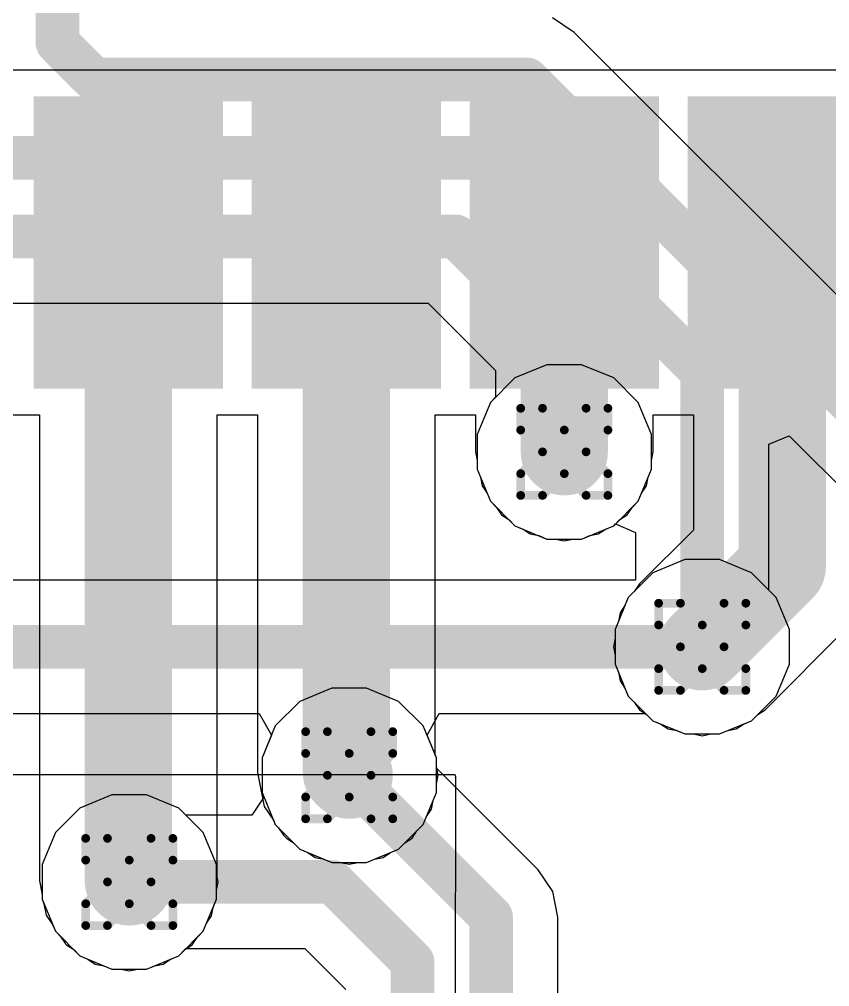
# Model space of a CAD drawing. Header units: inches. Extents: x -13 to 356, y -4 to 120.
# Drawn here: x 24 to 28.72, y 32.5 to 38.14 of the extents above; entities that cross this region are included whole.
import ezdxf

# ---------------------------------------------------------------- set-up
doc = ezdxf.new("R2010")
doc.units = ezdxf.units.IN
for name, color, linetype in [('Bottom Layer', 5, 'Continuous'), ('Bottom Overlay', 54, 'Continuous'), ('Drill Drawing', 1, 'Continuous'), ('GND', 16, 'Continuous'), ('POWER', 76, 'Continuous'), ('Top Layer', 1, 'Continuous'), ('Top Paste', 8, 'Continuous'), ('Top Solder', 216, 'Continuous'), ('Via Holes', 16, 'Continuous')]:
    doc.layers.add(name, color=color, linetype=linetype)

# ---------------------------------------------------------------- blocks, each defined once
blk = doc.blocks.new('41_SMD_M______19')
at = {"layer": 'Top Layer'}
for points in [[(-9.5, 6.79), (-8, 6.79), (-8, 5.89), (-9.5, 5.89)], [(-9.5, 5.52), (-8, 5.52), (-8, 4.62), (-9.5, 4.62)], [(-9.5, 4.25), (-8, 4.25), (-8, 3.35), (-9.5, 3.35)], [(-9.5, 2.98), (-8, 2.98), (-8, 2.08), (-9.5, 2.08)]]:
    blk.add_hatch(color=1, dxfattribs=at).paths.add_polyline_path(points)
at = {"layer": 'Top Paste'}
for points in [[(-9.5, 6.79), (-8, 6.79), (-8, 5.89), (-9.5, 5.89)], [(-9.5, 5.52), (-8, 5.52), (-8, 4.62), (-9.5, 4.62)], [(-9.5, 4.25), (-8, 4.25), (-8, 3.35), (-9.5, 3.35)], [(-9.5, 2.98), (-8, 2.98), (-8, 2.08), (-9.5, 2.08)]]:
    blk.add_hatch(color=8, dxfattribs=at).paths.add_polyline_path(points)
at = {"layer": 'Top Solder'}
for points in [[(-9.6016, 6.8916), (-7.8984, 6.8916), (-7.8984, 5.7884), (-9.6016, 5.7884)], [(-9.6016, 5.6216), (-7.8984, 5.6216), (-7.8984, 4.5184), (-9.6016, 4.5184)], [(-9.6016, 4.3516), (-7.8984, 4.3516), (-7.8984, 3.2484), (-9.6016, 3.2484)], [(-9.6016, 3.0816), (-7.8984, 3.0816), (-7.8984, 1.9784), (-9.6016, 1.9784)]]:
    blk.add_hatch(color=216, dxfattribs=at).paths.add_polyline_path(points)

msp = doc.modelspace()

# ---------------------------------------------------------------- hatches: boundary and pattern name
at = {"layer": 'Bottom Layer'}
h = msp.add_hatch(color=5, dxfattribs=at)
edge = h.paths.add_edge_path()
edge.add_arc((27.178, 35.6171), 0.254, 0, 360)
h = msp.add_hatch(color=5, dxfattribs=at)
edge = h.paths.add_edge_path()
edge.add_arc((27.9817, 34.4808), 0.254, 0, 360)
h = msp.add_hatch(color=5, dxfattribs=at)
edge = h.paths.add_edge_path()
edge.add_arc((25.9248, 33.7324), 0.254, 0, 360)
h = msp.add_hatch(color=5, dxfattribs=at)
edge = h.paths.add_edge_path()
edge.add_arc((24.6435, 33.1105), 0.254, 0, 360)
at = {"layer": 'GND'}
h = msp.add_hatch(color=16, dxfattribs=at)
edge = h.paths.add_edge_path()
edge.add_arc((27.178, 35.6171), 0.254, 0, 360)
h = msp.add_hatch(color=16, dxfattribs=at)
edge = h.paths.add_edge_path()
edge.add_arc((27.9817, 34.4808), 0.254, 0, 360)
h = msp.add_hatch(color=16, dxfattribs=at)
edge = h.paths.add_edge_path()
edge.add_arc((25.9248, 33.7324), 0.254, 0, 360)
h = msp.add_hatch(color=16, dxfattribs=at)
edge = h.paths.add_edge_path()
edge.add_arc((24.6435, 33.1105), 0.254, 0, 360)
at = {"layer": 'POWER'}
h = msp.add_hatch(color=76, dxfattribs=at)
edge = h.paths.add_edge_path()
edge.add_arc((27.178, 35.6171), 0.254, 0, 360)
h = msp.add_hatch(color=76, dxfattribs=at)
edge = h.paths.add_edge_path()
edge.add_arc((27.9817, 34.4808), 0.254, 0, 360)
h = msp.add_hatch(color=76, dxfattribs=at)
edge = h.paths.add_edge_path()
edge.add_arc((25.9248, 33.7324), 0.254, 0, 360)
h = msp.add_hatch(color=76, dxfattribs=at)
edge = h.paths.add_edge_path()
edge.add_arc((24.6435, 33.1105), 0.254, 0, 360)
at = {"layer": 'Top Layer'}
h = msp.add_hatch(color=1, dxfattribs=at)
edge = h.paths.add_edge_path()
edge.add_arc((27.178, 35.6171), 0.254, 0, 360)
h = msp.add_hatch(color=1, dxfattribs=at)
edge = h.paths.add_edge_path()
edge.add_arc((27.9817, 34.4808), 0.254, 0, 360)
h = msp.add_hatch(color=1, dxfattribs=at)
edge = h.paths.add_edge_path()
edge.add_arc((25.9248, 33.7324), 0.254, 0, 360)
h = msp.add_hatch(color=1, dxfattribs=at)
edge = h.paths.add_edge_path()
edge.add_arc((24.6435, 33.1105), 0.254, 0, 360)
at = {"layer": 'Via Holes'}
h = msp.add_hatch(color=7, dxfattribs=at)
edge = h.paths.add_edge_path()
edge.add_arc((27.178, 35.6171), 0.127, 0, 360)
h = msp.add_hatch(color=7, dxfattribs=at)
edge = h.paths.add_edge_path()
edge.add_arc((27.9817, 34.4808), 0.127, 0, 360)
h = msp.add_hatch(color=7, dxfattribs=at)
edge = h.paths.add_edge_path()
edge.add_arc((25.9248, 33.7324), 0.127, 0, 360)
h = msp.add_hatch(color=7, dxfattribs=at)
edge = h.paths.add_edge_path()
edge.add_arc((24.6435, 33.1105), 0.127, 0, 360)

# ---------------------------------------------------------------- linework, layer by layer
at = {"layer": 'Bottom Layer'}
for p, q in [((27.2356, 38.0619), (27.1096, 38.1461)), ((29.2919, 36.0056), (27.2356, 38.0619)), ((22.0617, 36.4843), (26.3849, 36.4843)), ((26.3849, 36.4843), (26.778, 36.0912)), ((26.778, 36.0912), (26.778, 35.9355)), ((26.778, 35.9355), (26.7473, 35.9049)), ((26.7473, 35.9049), (26.67, 35.7182)), ((26.67, 35.7182), (26.67, 35.5161)), ((28.3701, 35.6627), (28.4875, 35.7113)), ((28.4875, 35.7113), (28.8563, 35.3424)), ((28.3701, 34.8107), (28.3701, 35.6627)), ((26.67, 35.5161), (26.7473, 35.3294)), ((26.7473, 35.3294), (26.8902, 35.1865)), ((26.8902, 35.1865), (27.077, 35.1091)), ((27.279, 35.1091), (27.4658, 35.1865)), ((27.4658, 35.1865), (27.4759, 35.1966)), ((27.4759, 35.1966), (27.5932, 35.148)), ((27.5932, 35.148), (27.5932, 34.8692)), ((27.077, 35.1091), (27.279, 35.1091)), ((27.5932, 34.8692), (21.4033, 34.8692)), ((28.4123, 34.7685), (28.3701, 34.8107)), ((28.4897, 34.5818), (28.4123, 34.7685)), ((28.4897, 34.3797), (28.4897, 34.5818)), ((28.4123, 34.193), (28.4897, 34.3797)), ((28.2694, 34.0501), (28.4123, 34.193)), ((23.8332, 34.0923), (25.4003, 34.0923)), ((25.4003, 34.0923), (25.4714, 33.9653)), ((26.3782, 33.9653), (26.4493, 34.0923)), ((26.4493, 34.0923), (27.6517, 34.0923)), ((27.6517, 34.0923), (27.6939, 34.0501)), ((27.6939, 34.0501), (27.8806, 33.9728)), ((28.0827, 33.9728), (28.2694, 34.0501)), ((25.4714, 33.9653), (25.4168, 33.8335)), ((26.4328, 33.8335), (26.3782, 33.9653)), ((27.8806, 33.9728), (28.0827, 33.9728)), ((25.4168, 33.8335), (25.4168, 33.6314)), ((26.4328, 33.7738), (26.4328, 33.8335)), ((27.026, 33.1806), (26.4328, 33.7738)), ((24.5425, 33.6185), (24.3558, 33.5412)), ((24.7446, 33.6185), (24.5425, 33.6185)), ((24.9313, 33.5412), (24.7446, 33.6185)), ((25.4279, 33.6046), (25.3573, 33.499)), ((25.4168, 33.6314), (25.4279, 33.6046)), ((24.3558, 33.5412), (24.2129, 33.3983)), ((24.9735, 33.499), (24.9313, 33.5412)), ((25.3573, 33.499), (24.9735, 33.499)), ((24.2129, 33.3983), (24.1355, 33.2116)), ((24.1355, 33.2116), (24.1355, 33.0095)), ((27.1102, 33.0546), (27.026, 33.1806)), ((27.1398, 32.9059), (27.1102, 33.0546)), ((24.1355, 33.0095), (24.2129, 32.8228)), ((27.1398, 2.8969), (27.1398, 32.9059)), ((24.2129, 32.8228), (24.3558, 32.6799)), ((24.9313, 32.6799), (24.9735, 32.722)), ((24.9735, 32.722), (25.6669, 32.722)), ((25.6669, 32.722), (25.9056, 32.4833)), ((24.3558, 32.6799), (24.5425, 32.6025)), ((24.7446, 32.6025), (24.9313, 32.6799)), ((24.5425, 32.6025), (24.7446, 32.6025))]:
    msp.add_line(p, q, dxfattribs=at)
for points in [[(24.2246, 38.0023, 0.254, 0.254, 0), (24.2246, 38.9353, 0.254, 0.254, 0)], [(24.2246, 38.0023, 0.254, 0.254, 0), (24.4397, 37.7872, 0.254, 0.254, 0)], [(24.4397, 37.7872, 0.254, 0.254, 0), (26.961, 37.7872, 0.254, 0.254, 0)], [(26.961, 37.7872, 0.254, 0.254, 0), (29.131, 35.6171, 0.254, 0.254, 0)], [(22.356, 37.33, 0.254, 0.254, 0), (26.7352, 37.33, 0.254, 0.254, 0)], [(26.7352, 37.33, 0.254, 0.254, 0), (27.9817, 36.0835, 0.254, 0.254, 0)], [(22.0617, 36.8727, 0.254, 0.254, 0), (26.5458, 36.8727, 0.254, 0.254, 0)], [(26.5458, 36.8727, 0.254, 0.254, 0), (27.1664, 36.2521, 0.254, 0.254, 0)], [(27.1664, 35.6287, 0.254, 0.254, 0), (27.1664, 36.2521, 0.254, 0.254, 0)], [(27.9817, 34.4808, 0.254, 0.254, 0), (27.9817, 36.0835, 0.254, 0.254, 0)], [(27.1664, 35.6287, 0.254, 0.254, 0), (27.178, 35.6171, 0.254, 0.254, 0)], [(15.6096, 34.4808, 0.254, 0.254, 0), (27.9817, 34.4808, 0.254, 0.254, 0)], [(25.9248, 33.7324, 0.254, 0.254, 0), (26.7513, 32.9059, 0.254, 0.254, 0)], [(24.6435, 33.1105, 0.254, 0.254, 0), (25.8278, 33.1105, 0.254, 0.254, 0)], [(25.8278, 33.1105, 0.254, 0.254, 0), (26.2941, 32.6442, 0.254, 0.254, 0)], [(26.7513, 2.8969, 0.254, 0.254, 0), (26.7513, 32.9059, 0.254, 0.254, 0)], [(26.2941, 3.0863, 0.254, 0.254, 0), (26.2941, 32.6442, 0.254, 0.254, 0)]]:
    msp.add_lwpolyline(points, format="xyseb", dxfattribs=at)
for points in [[(24.1611, 38.0023, 0.127, 0.127, 1), (24.2881, 38.0023, 0.127, 0.127, 1)], [(24.1611, 38.0023, 0.127, 0.127, 1), (24.2881, 38.0023, 0.127, 0.127, 1)], [(24.3762, 37.7872, 0.127, 0.127, 1), (24.5032, 37.7872, 0.127, 0.127, 1)], [(24.3762, 37.7872, 0.127, 0.127, 1), (24.5032, 37.7872, 0.127, 0.127, 1)], [(26.8975, 37.7872, 0.127, 0.127, 1), (27.0245, 37.7872, 0.127, 0.127, 1)], [(26.8975, 37.7872, 0.127, 0.127, 1), (27.0245, 37.7872, 0.127, 0.127, 1)], [(26.6717, 37.33, 0.127, 0.127, 1), (26.7987, 37.33, 0.127, 0.127, 1)], [(26.6717, 37.33, 0.127, 0.127, 1), (26.7987, 37.33, 0.127, 0.127, 1)], [(26.4823, 36.8727, 0.127, 0.127, 1), (26.6093, 36.8727, 0.127, 0.127, 1)], [(26.4823, 36.8727, 0.127, 0.127, 1), (26.6093, 36.8727, 0.127, 0.127, 1)], [(27.1029, 36.2521, 0.127, 0.127, 1), (27.2299, 36.2521, 0.127, 0.127, 1)], [(27.1029, 36.2521, 0.127, 0.127, 1), (27.2299, 36.2521, 0.127, 0.127, 1)], [(27.9182, 36.0835, 0.127, 0.127, 1), (28.0452, 36.0835, 0.127, 0.127, 1)], [(27.9182, 36.0835, 0.127, 0.127, 1), (28.0452, 36.0835, 0.127, 0.127, 1)], [(27.1029, 35.6287, 0.127, 0.127, 1), (27.2299, 35.6287, 0.127, 0.127, 1)], [(27.1029, 35.6287, 0.127, 0.127, 1), (27.2299, 35.6287, 0.127, 0.127, 1)], [(27.1145, 35.6171, 0.127, 0.127, 1), (27.2415, 35.6171, 0.127, 0.127, 1)], [(27.9182, 34.4808, 0.127, 0.127, 1), (28.0452, 34.4808, 0.127, 0.127, 1)], [(27.9182, 34.4808, 0.127, 0.127, 1), (28.0452, 34.4808, 0.127, 0.127, 1)], [(25.8613, 33.7324, 0.127, 0.127, 1), (25.9883, 33.7324, 0.127, 0.127, 1)], [(24.58, 33.1105, 0.127, 0.127, 1), (24.707, 33.1105, 0.127, 0.127, 1)], [(25.7643, 33.1105, 0.127, 0.127, 1), (25.8913, 33.1105, 0.127, 0.127, 1)], [(25.7643, 33.1105, 0.127, 0.127, 1), (25.8913, 33.1105, 0.127, 0.127, 1)], [(26.6878, 32.9059, 0.127, 0.127, 1), (26.8148, 32.9059, 0.127, 0.127, 1)], [(26.6878, 32.9059, 0.127, 0.127, 1), (26.8148, 32.9059, 0.127, 0.127, 1)], [(26.2306, 32.6442, 0.127, 0.127, 1), (26.3576, 32.6442, 0.127, 0.127, 1)], [(26.2306, 32.6442, 0.127, 0.127, 1), (26.3576, 32.6442, 0.127, 0.127, 1)]]:
    msp.add_lwpolyline(points, format="xyseb", close=True, dxfattribs=at)
at = {"layer": 'Bottom Overlay'}
for p, q in [((21.0204, 33.7374), (26.5382, 33.7361)), ((26.5382, 33.7361), (26.5428, 33.7316)), ((26.5428, 33.7316), (26.5441, 33.7264)), ((26.5441, 33.7264), (26.5428, 32.2126))]:
    msp.add_line(p, q, dxfattribs=at)
at = {"layer": 'Drill Drawing'}
for points in [[(26.924, 35.7441, 0.0508, 0.0508, 0), (26.924, 35.8711, 0.0508, 0.0508, 0)], [(26.924, 35.8711, 0.0508, 0.0508, 0), (27.051, 35.8711, 0.0508, 0.0508, 0)], [(27.051, 35.8711, 0.0508, 0.0508, 0), (27.178, 35.7441, 0.0508, 0.0508, 0)], [(27.178, 35.7441, 0.0508, 0.0508, 0), (27.305, 35.8711, 0.0508, 0.0508, 0)], [(27.305, 35.8711, 0.0508, 0.0508, 0), (27.432, 35.8711, 0.0508, 0.0508, 0)], [(27.432, 35.7441, 0.0508, 0.0508, 0), (27.432, 35.8711, 0.0508, 0.0508, 0)], [(26.924, 35.7441, 0.0508, 0.0508, 0), (27.051, 35.6171, 0.0508, 0.0508, 0)], [(27.305, 35.6171, 0.0508, 0.0508, 0), (27.432, 35.7441, 0.0508, 0.0508, 0)], [(26.924, 35.4901, 0.0508, 0.0508, 0), (27.051, 35.6171, 0.0508, 0.0508, 0)], [(27.305, 35.6171, 0.0508, 0.0508, 0), (27.432, 35.4901, 0.0508, 0.0508, 0)], [(26.924, 35.3631, 0.0508, 0.0508, 0), (26.924, 35.4901, 0.0508, 0.0508, 0)], [(27.051, 35.3631, 0.0508, 0.0508, 0), (27.178, 35.4901, 0.0508, 0.0508, 0)], [(27.178, 35.4901, 0.0508, 0.0508, 0), (27.305, 35.3631, 0.0508, 0.0508, 0)], [(27.432, 35.3631, 0.0508, 0.0508, 0), (27.432, 35.4901, 0.0508, 0.0508, 0)], [(26.924, 35.3631, 0.0508, 0.0508, 0), (27.051, 35.3631, 0.0508, 0.0508, 0)], [(27.305, 35.3631, 0.0508, 0.0508, 0), (27.432, 35.3631, 0.0508, 0.0508, 0)], [(27.7277, 34.6078, 0.0508, 0.0508, 0), (27.7277, 34.7348, 0.0508, 0.0508, 0)], [(27.7277, 34.7348, 0.0508, 0.0508, 0), (27.8547, 34.7348, 0.0508, 0.0508, 0)], [(27.8547, 34.7348, 0.0508, 0.0508, 0), (27.9817, 34.6078, 0.0508, 0.0508, 0)], [(27.9817, 34.6078, 0.0508, 0.0508, 0), (28.1087, 34.7348, 0.0508, 0.0508, 0)], [(28.1087, 34.7348, 0.0508, 0.0508, 0), (28.2357, 34.7348, 0.0508, 0.0508, 0)], [(28.2357, 34.6078, 0.0508, 0.0508, 0), (28.2357, 34.7348, 0.0508, 0.0508, 0)], [(27.7277, 34.6078, 0.0508, 0.0508, 0), (27.8547, 34.4808, 0.0508, 0.0508, 0)], [(28.1087, 34.4808, 0.0508, 0.0508, 0), (28.2357, 34.6078, 0.0508, 0.0508, 0)], [(27.7277, 34.3538, 0.0508, 0.0508, 0), (27.8547, 34.4808, 0.0508, 0.0508, 0)], [(28.1087, 34.4808, 0.0508, 0.0508, 0), (28.2357, 34.3538, 0.0508, 0.0508, 0)], [(27.7277, 34.2268, 0.0508, 0.0508, 0), (27.7277, 34.3538, 0.0508, 0.0508, 0)], [(27.8547, 34.2268, 0.0508, 0.0508, 0), (27.9817, 34.3538, 0.0508, 0.0508, 0)], [(27.9817, 34.3538, 0.0508, 0.0508, 0), (28.1087, 34.2268, 0.0508, 0.0508, 0)], [(28.2357, 34.2268, 0.0508, 0.0508, 0), (28.2357, 34.3538, 0.0508, 0.0508, 0)], [(27.7277, 34.2268, 0.0508, 0.0508, 0), (27.8547, 34.2268, 0.0508, 0.0508, 0)], [(28.1087, 34.2268, 0.0508, 0.0508, 0), (28.2357, 34.2268, 0.0508, 0.0508, 0)], [(25.6708, 33.8594, 0.0508, 0.0508, 0), (25.6708, 33.9864, 0.0508, 0.0508, 0)], [(25.6708, 33.9864, 0.0508, 0.0508, 0), (25.7978, 33.9864, 0.0508, 0.0508, 0)], [(25.7978, 33.9864, 0.0508, 0.0508, 0), (25.9248, 33.8594, 0.0508, 0.0508, 0)], [(25.9248, 33.8594, 0.0508, 0.0508, 0), (26.0518, 33.9864, 0.0508, 0.0508, 0)], [(26.0518, 33.9864, 0.0508, 0.0508, 0), (26.1788, 33.9864, 0.0508, 0.0508, 0)], [(26.1788, 33.8594, 0.0508, 0.0508, 0), (26.1788, 33.9864, 0.0508, 0.0508, 0)], [(25.6708, 33.8594, 0.0508, 0.0508, 0), (25.7978, 33.7324, 0.0508, 0.0508, 0)], [(26.0518, 33.7324, 0.0508, 0.0508, 0), (26.1788, 33.8594, 0.0508, 0.0508, 0)], [(25.6708, 33.6054, 0.0508, 0.0508, 0), (25.7978, 33.7324, 0.0508, 0.0508, 0)], [(26.0518, 33.7324, 0.0508, 0.0508, 0), (26.1788, 33.6054, 0.0508, 0.0508, 0)], [(25.6708, 33.4784, 0.0508, 0.0508, 0), (25.6708, 33.6054, 0.0508, 0.0508, 0)], [(25.7978, 33.4784, 0.0508, 0.0508, 0), (25.9248, 33.6054, 0.0508, 0.0508, 0)], [(25.9248, 33.6054, 0.0508, 0.0508, 0), (26.0518, 33.4784, 0.0508, 0.0508, 0)], [(26.1788, 33.4784, 0.0508, 0.0508, 0), (26.1788, 33.6054, 0.0508, 0.0508, 0)], [(25.6708, 33.4784, 0.0508, 0.0508, 0), (25.7978, 33.4784, 0.0508, 0.0508, 0)], [(26.0518, 33.4784, 0.0508, 0.0508, 0), (26.1788, 33.4784, 0.0508, 0.0508, 0)], [(24.3895, 33.2375, 0.0508, 0.0508, 0), (24.3895, 33.3645, 0.0508, 0.0508, 0)], [(24.3895, 33.3645, 0.0508, 0.0508, 0), (24.5165, 33.3645, 0.0508, 0.0508, 0)], [(24.5165, 33.3645, 0.0508, 0.0508, 0), (24.6435, 33.2375, 0.0508, 0.0508, 0)], [(24.6435, 33.2375, 0.0508, 0.0508, 0), (24.7705, 33.3645, 0.0508, 0.0508, 0)], [(24.7705, 33.3645, 0.0508, 0.0508, 0), (24.8975, 33.3645, 0.0508, 0.0508, 0)], [(24.8975, 33.2375, 0.0508, 0.0508, 0), (24.8975, 33.3645, 0.0508, 0.0508, 0)], [(24.3895, 33.2375, 0.0508, 0.0508, 0), (24.5165, 33.1105, 0.0508, 0.0508, 0)], [(24.7705, 33.1105, 0.0508, 0.0508, 0), (24.8975, 33.2375, 0.0508, 0.0508, 0)], [(24.3895, 32.9835, 0.0508, 0.0508, 0), (24.5165, 33.1105, 0.0508, 0.0508, 0)], [(24.7705, 33.1105, 0.0508, 0.0508, 0), (24.8975, 32.9835, 0.0508, 0.0508, 0)], [(24.3895, 32.8565, 0.0508, 0.0508, 0), (24.3895, 32.9835, 0.0508, 0.0508, 0)], [(24.5165, 32.8565, 0.0508, 0.0508, 0), (24.6435, 32.9835, 0.0508, 0.0508, 0)], [(24.6435, 32.9835, 0.0508, 0.0508, 0), (24.7705, 32.8565, 0.0508, 0.0508, 0)], [(24.8975, 32.8565, 0.0508, 0.0508, 0), (24.8975, 32.9835, 0.0508, 0.0508, 0)], [(24.3895, 32.8565, 0.0508, 0.0508, 0), (24.5165, 32.8565, 0.0508, 0.0508, 0)], [(24.7705, 32.8565, 0.0508, 0.0508, 0), (24.8975, 32.8565, 0.0508, 0.0508, 0)]]:
    msp.add_lwpolyline(points, format="xyseb", dxfattribs=at)
for points in [[(26.9113, 35.8711, 0.0254, 0.0254, 1), (26.9367, 35.8711, 0.0254, 0.0254, 1)], [(26.9113, 35.8711, 0.0254, 0.0254, 1), (26.9367, 35.8711, 0.0254, 0.0254, 1)], [(27.0383, 35.8711, 0.0254, 0.0254, 1), (27.0637, 35.8711, 0.0254, 0.0254, 1)], [(27.0383, 35.8711, 0.0254, 0.0254, 1), (27.0637, 35.8711, 0.0254, 0.0254, 1)], [(27.2923, 35.8711, 0.0254, 0.0254, 1), (27.3177, 35.8711, 0.0254, 0.0254, 1)], [(27.2923, 35.8711, 0.0254, 0.0254, 1), (27.3177, 35.8711, 0.0254, 0.0254, 1)], [(27.4193, 35.8711, 0.0254, 0.0254, 1), (27.4447, 35.8711, 0.0254, 0.0254, 1)], [(27.4193, 35.8711, 0.0254, 0.0254, 1), (27.4447, 35.8711, 0.0254, 0.0254, 1)], [(26.9113, 35.7441, 0.0254, 0.0254, 1), (26.9367, 35.7441, 0.0254, 0.0254, 1)], [(26.9113, 35.7441, 0.0254, 0.0254, 1), (26.9367, 35.7441, 0.0254, 0.0254, 1)], [(27.1653, 35.7441, 0.0254, 0.0254, 1), (27.1907, 35.7441, 0.0254, 0.0254, 1)], [(27.1653, 35.7441, 0.0254, 0.0254, 1), (27.1907, 35.7441, 0.0254, 0.0254, 1)], [(27.4193, 35.7441, 0.0254, 0.0254, 1), (27.4447, 35.7441, 0.0254, 0.0254, 1)], [(27.4193, 35.7441, 0.0254, 0.0254, 1), (27.4447, 35.7441, 0.0254, 0.0254, 1)], [(27.0383, 35.6171, 0.0254, 0.0254, 1), (27.0637, 35.6171, 0.0254, 0.0254, 1)], [(27.0383, 35.6171, 0.0254, 0.0254, 1), (27.0637, 35.6171, 0.0254, 0.0254, 1)], [(27.2923, 35.6171, 0.0254, 0.0254, 1), (27.3177, 35.6171, 0.0254, 0.0254, 1)], [(27.2923, 35.6171, 0.0254, 0.0254, 1), (27.3177, 35.6171, 0.0254, 0.0254, 1)], [(26.9113, 35.4901, 0.0254, 0.0254, 1), (26.9367, 35.4901, 0.0254, 0.0254, 1)], [(26.9113, 35.4901, 0.0254, 0.0254, 1), (26.9367, 35.4901, 0.0254, 0.0254, 1)], [(27.1653, 35.4901, 0.0254, 0.0254, 1), (27.1907, 35.4901, 0.0254, 0.0254, 1)], [(27.1653, 35.4901, 0.0254, 0.0254, 1), (27.1907, 35.4901, 0.0254, 0.0254, 1)], [(27.4193, 35.4901, 0.0254, 0.0254, 1), (27.4447, 35.4901, 0.0254, 0.0254, 1)], [(27.4193, 35.4901, 0.0254, 0.0254, 1), (27.4447, 35.4901, 0.0254, 0.0254, 1)], [(26.9113, 35.3631, 0.0254, 0.0254, 1), (26.9367, 35.3631, 0.0254, 0.0254, 1)], [(26.9113, 35.3631, 0.0254, 0.0254, 1), (26.9367, 35.3631, 0.0254, 0.0254, 1)], [(27.0383, 35.3631, 0.0254, 0.0254, 1), (27.0637, 35.3631, 0.0254, 0.0254, 1)], [(27.0383, 35.3631, 0.0254, 0.0254, 1), (27.0637, 35.3631, 0.0254, 0.0254, 1)], [(27.2923, 35.3631, 0.0254, 0.0254, 1), (27.3177, 35.3631, 0.0254, 0.0254, 1)], [(27.2923, 35.3631, 0.0254, 0.0254, 1), (27.3177, 35.3631, 0.0254, 0.0254, 1)], [(27.4193, 35.3631, 0.0254, 0.0254, 1), (27.4447, 35.3631, 0.0254, 0.0254, 1)], [(27.4193, 35.3631, 0.0254, 0.0254, 1), (27.4447, 35.3631, 0.0254, 0.0254, 1)], [(27.715, 34.7348, 0.0254, 0.0254, 1), (27.7404, 34.7348, 0.0254, 0.0254, 1)], [(27.715, 34.7348, 0.0254, 0.0254, 1), (27.7404, 34.7348, 0.0254, 0.0254, 1)], [(27.842, 34.7348, 0.0254, 0.0254, 1), (27.8674, 34.7348, 0.0254, 0.0254, 1)], [(27.842, 34.7348, 0.0254, 0.0254, 1), (27.8674, 34.7348, 0.0254, 0.0254, 1)], [(28.096, 34.7348, 0.0254, 0.0254, 1), (28.1214, 34.7348, 0.0254, 0.0254, 1)], [(28.096, 34.7348, 0.0254, 0.0254, 1), (28.1214, 34.7348, 0.0254, 0.0254, 1)], [(28.223, 34.7348, 0.0254, 0.0254, 1), (28.2484, 34.7348, 0.0254, 0.0254, 1)], [(28.223, 34.7348, 0.0254, 0.0254, 1), (28.2484, 34.7348, 0.0254, 0.0254, 1)], [(27.715, 34.6078, 0.0254, 0.0254, 1), (27.7404, 34.6078, 0.0254, 0.0254, 1)], [(27.715, 34.6078, 0.0254, 0.0254, 1), (27.7404, 34.6078, 0.0254, 0.0254, 1)], [(27.969, 34.6078, 0.0254, 0.0254, 1), (27.9944, 34.6078, 0.0254, 0.0254, 1)], [(27.969, 34.6078, 0.0254, 0.0254, 1), (27.9944, 34.6078, 0.0254, 0.0254, 1)], [(28.223, 34.6078, 0.0254, 0.0254, 1), (28.2484, 34.6078, 0.0254, 0.0254, 1)], [(28.223, 34.6078, 0.0254, 0.0254, 1), (28.2484, 34.6078, 0.0254, 0.0254, 1)], [(27.842, 34.4808, 0.0254, 0.0254, 1), (27.8674, 34.4808, 0.0254, 0.0254, 1)], [(27.842, 34.4808, 0.0254, 0.0254, 1), (27.8674, 34.4808, 0.0254, 0.0254, 1)], [(28.096, 34.4808, 0.0254, 0.0254, 1), (28.1214, 34.4808, 0.0254, 0.0254, 1)], [(28.096, 34.4808, 0.0254, 0.0254, 1), (28.1214, 34.4808, 0.0254, 0.0254, 1)], [(27.715, 34.3538, 0.0254, 0.0254, 1), (27.7404, 34.3538, 0.0254, 0.0254, 1)], [(27.715, 34.3538, 0.0254, 0.0254, 1), (27.7404, 34.3538, 0.0254, 0.0254, 1)], [(27.969, 34.3538, 0.0254, 0.0254, 1), (27.9944, 34.3538, 0.0254, 0.0254, 1)], [(27.969, 34.3538, 0.0254, 0.0254, 1), (27.9944, 34.3538, 0.0254, 0.0254, 1)], [(28.223, 34.3538, 0.0254, 0.0254, 1), (28.2484, 34.3538, 0.0254, 0.0254, 1)], [(28.223, 34.3538, 0.0254, 0.0254, 1), (28.2484, 34.3538, 0.0254, 0.0254, 1)], [(27.715, 34.2268, 0.0254, 0.0254, 1), (27.7404, 34.2268, 0.0254, 0.0254, 1)], [(27.715, 34.2268, 0.0254, 0.0254, 1), (27.7404, 34.2268, 0.0254, 0.0254, 1)], [(27.842, 34.2268, 0.0254, 0.0254, 1), (27.8674, 34.2268, 0.0254, 0.0254, 1)], [(27.842, 34.2268, 0.0254, 0.0254, 1), (27.8674, 34.2268, 0.0254, 0.0254, 1)], [(28.096, 34.2268, 0.0254, 0.0254, 1), (28.1214, 34.2268, 0.0254, 0.0254, 1)], [(28.096, 34.2268, 0.0254, 0.0254, 1), (28.1214, 34.2268, 0.0254, 0.0254, 1)], [(28.223, 34.2268, 0.0254, 0.0254, 1), (28.2484, 34.2268, 0.0254, 0.0254, 1)], [(28.223, 34.2268, 0.0254, 0.0254, 1), (28.2484, 34.2268, 0.0254, 0.0254, 1)], [(25.6581, 33.9864, 0.0254, 0.0254, 1), (25.6835, 33.9864, 0.0254, 0.0254, 1)], [(25.6581, 33.9864, 0.0254, 0.0254, 1), (25.6835, 33.9864, 0.0254, 0.0254, 1)], [(25.7851, 33.9864, 0.0254, 0.0254, 1), (25.8105, 33.9864, 0.0254, 0.0254, 1)], [(25.7851, 33.9864, 0.0254, 0.0254, 1), (25.8105, 33.9864, 0.0254, 0.0254, 1)], [(26.0391, 33.9864, 0.0254, 0.0254, 1), (26.0645, 33.9864, 0.0254, 0.0254, 1)], [(26.0391, 33.9864, 0.0254, 0.0254, 1), (26.0645, 33.9864, 0.0254, 0.0254, 1)], [(26.1661, 33.9864, 0.0254, 0.0254, 1), (26.1915, 33.9864, 0.0254, 0.0254, 1)], [(26.1661, 33.9864, 0.0254, 0.0254, 1), (26.1915, 33.9864, 0.0254, 0.0254, 1)], [(25.6581, 33.8594, 0.0254, 0.0254, 1), (25.6835, 33.8594, 0.0254, 0.0254, 1)], [(25.6581, 33.8594, 0.0254, 0.0254, 1), (25.6835, 33.8594, 0.0254, 0.0254, 1)], [(25.9121, 33.8594, 0.0254, 0.0254, 1), (25.9375, 33.8594, 0.0254, 0.0254, 1)], [(25.9121, 33.8594, 0.0254, 0.0254, 1), (25.9375, 33.8594, 0.0254, 0.0254, 1)], [(26.1661, 33.8594, 0.0254, 0.0254, 1), (26.1915, 33.8594, 0.0254, 0.0254, 1)], [(26.1661, 33.8594, 0.0254, 0.0254, 1), (26.1915, 33.8594, 0.0254, 0.0254, 1)], [(25.7851, 33.7324, 0.0254, 0.0254, 1), (25.8105, 33.7324, 0.0254, 0.0254, 1)], [(25.7851, 33.7324, 0.0254, 0.0254, 1), (25.8105, 33.7324, 0.0254, 0.0254, 1)], [(26.0391, 33.7324, 0.0254, 0.0254, 1), (26.0645, 33.7324, 0.0254, 0.0254, 1)], [(26.0391, 33.7324, 0.0254, 0.0254, 1), (26.0645, 33.7324, 0.0254, 0.0254, 1)], [(25.6581, 33.6054, 0.0254, 0.0254, 1), (25.6835, 33.6054, 0.0254, 0.0254, 1)], [(25.6581, 33.6054, 0.0254, 0.0254, 1), (25.6835, 33.6054, 0.0254, 0.0254, 1)], [(25.9121, 33.6054, 0.0254, 0.0254, 1), (25.9375, 33.6054, 0.0254, 0.0254, 1)], [(25.9121, 33.6054, 0.0254, 0.0254, 1), (25.9375, 33.6054, 0.0254, 0.0254, 1)], [(26.1661, 33.6054, 0.0254, 0.0254, 1), (26.1915, 33.6054, 0.0254, 0.0254, 1)], [(26.1661, 33.6054, 0.0254, 0.0254, 1), (26.1915, 33.6054, 0.0254, 0.0254, 1)], [(25.6581, 33.4784, 0.0254, 0.0254, 1), (25.6835, 33.4784, 0.0254, 0.0254, 1)], [(25.6581, 33.4784, 0.0254, 0.0254, 1), (25.6835, 33.4784, 0.0254, 0.0254, 1)], [(25.7851, 33.4784, 0.0254, 0.0254, 1), (25.8105, 33.4784, 0.0254, 0.0254, 1)], [(25.7851, 33.4784, 0.0254, 0.0254, 1), (25.8105, 33.4784, 0.0254, 0.0254, 1)], [(26.0391, 33.4784, 0.0254, 0.0254, 1), (26.0645, 33.4784, 0.0254, 0.0254, 1)], [(26.0391, 33.4784, 0.0254, 0.0254, 1), (26.0645, 33.4784, 0.0254, 0.0254, 1)], [(26.1661, 33.4784, 0.0254, 0.0254, 1), (26.1915, 33.4784, 0.0254, 0.0254, 1)], [(26.1661, 33.4784, 0.0254, 0.0254, 1), (26.1915, 33.4784, 0.0254, 0.0254, 1)], [(24.3768, 33.3645, 0.0254, 0.0254, 1), (24.4022, 33.3645, 0.0254, 0.0254, 1)], [(24.3768, 33.3645, 0.0254, 0.0254, 1), (24.4022, 33.3645, 0.0254, 0.0254, 1)], [(24.5038, 33.3645, 0.0254, 0.0254, 1), (24.5292, 33.3645, 0.0254, 0.0254, 1)], [(24.5038, 33.3645, 0.0254, 0.0254, 1), (24.5292, 33.3645, 0.0254, 0.0254, 1)], [(24.7578, 33.3645, 0.0254, 0.0254, 1), (24.7832, 33.3645, 0.0254, 0.0254, 1)], [(24.7578, 33.3645, 0.0254, 0.0254, 1), (24.7832, 33.3645, 0.0254, 0.0254, 1)], [(24.8848, 33.3645, 0.0254, 0.0254, 1), (24.9102, 33.3645, 0.0254, 0.0254, 1)], [(24.8848, 33.3645, 0.0254, 0.0254, 1), (24.9102, 33.3645, 0.0254, 0.0254, 1)], [(24.3768, 33.2375, 0.0254, 0.0254, 1), (24.4022, 33.2375, 0.0254, 0.0254, 1)], [(24.3768, 33.2375, 0.0254, 0.0254, 1), (24.4022, 33.2375, 0.0254, 0.0254, 1)], [(24.6308, 33.2375, 0.0254, 0.0254, 1), (24.6562, 33.2375, 0.0254, 0.0254, 1)], [(24.6308, 33.2375, 0.0254, 0.0254, 1), (24.6562, 33.2375, 0.0254, 0.0254, 1)], [(24.8848, 33.2375, 0.0254, 0.0254, 1), (24.9102, 33.2375, 0.0254, 0.0254, 1)], [(24.8848, 33.2375, 0.0254, 0.0254, 1), (24.9102, 33.2375, 0.0254, 0.0254, 1)], [(24.5038, 33.1105, 0.0254, 0.0254, 1), (24.5292, 33.1105, 0.0254, 0.0254, 1)], [(24.5038, 33.1105, 0.0254, 0.0254, 1), (24.5292, 33.1105, 0.0254, 0.0254, 1)], [(24.7578, 33.1105, 0.0254, 0.0254, 1), (24.7832, 33.1105, 0.0254, 0.0254, 1)], [(24.7578, 33.1105, 0.0254, 0.0254, 1), (24.7832, 33.1105, 0.0254, 0.0254, 1)], [(24.3768, 32.9835, 0.0254, 0.0254, 1), (24.4022, 32.9835, 0.0254, 0.0254, 1)], [(24.3768, 32.9835, 0.0254, 0.0254, 1), (24.4022, 32.9835, 0.0254, 0.0254, 1)], [(24.6308, 32.9835, 0.0254, 0.0254, 1), (24.6562, 32.9835, 0.0254, 0.0254, 1)], [(24.6308, 32.9835, 0.0254, 0.0254, 1), (24.6562, 32.9835, 0.0254, 0.0254, 1)], [(24.8848, 32.9835, 0.0254, 0.0254, 1), (24.9102, 32.9835, 0.0254, 0.0254, 1)], [(24.8848, 32.9835, 0.0254, 0.0254, 1), (24.9102, 32.9835, 0.0254, 0.0254, 1)], [(24.3768, 32.8565, 0.0254, 0.0254, 1), (24.4022, 32.8565, 0.0254, 0.0254, 1)], [(24.3768, 32.8565, 0.0254, 0.0254, 1), (24.4022, 32.8565, 0.0254, 0.0254, 1)], [(24.5038, 32.8565, 0.0254, 0.0254, 1), (24.5292, 32.8565, 0.0254, 0.0254, 1)], [(24.5038, 32.8565, 0.0254, 0.0254, 1), (24.5292, 32.8565, 0.0254, 0.0254, 1)], [(24.7578, 32.8565, 0.0254, 0.0254, 1), (24.7832, 32.8565, 0.0254, 0.0254, 1)], [(24.7578, 32.8565, 0.0254, 0.0254, 1), (24.7832, 32.8565, 0.0254, 0.0254, 1)], [(24.8848, 32.8565, 0.0254, 0.0254, 1), (24.9102, 32.8565, 0.0254, 0.0254, 1)], [(24.8848, 32.8565, 0.0254, 0.0254, 1), (24.9102, 32.8565, 0.0254, 0.0254, 1)]]:
    msp.add_lwpolyline(points, format="xyseb", close=True, dxfattribs=at)
at = {"layer": 'GND'}
for p, q in [((27.077, 36.1251), (26.8902, 36.0478)), ((27.279, 36.1251), (27.077, 36.1251)), ((27.4658, 36.0478), (27.279, 36.1251)), ((26.8902, 36.0478), (26.7473, 35.9049)), ((27.6087, 35.9049), (27.4658, 36.0478)), ((26.7473, 35.9049), (26.67, 35.7182)), ((27.686, 35.7182), (27.6087, 35.9049)), ((26.67, 35.7182), (26.67, 35.5161)), ((27.686, 35.5161), (27.686, 35.7182)), ((26.67, 35.5161), (26.7473, 35.3294)), ((27.6087, 35.3294), (27.686, 35.5161)), ((26.7473, 35.3294), (26.8902, 35.1865)), ((27.4658, 35.1865), (27.6087, 35.3294)), ((26.8902, 35.1865), (27.077, 35.1091)), ((27.279, 35.1091), (27.4658, 35.1865)), ((27.077, 35.1091), (27.279, 35.1091)), ((27.8806, 34.9888), (27.6939, 34.9114)), ((28.0827, 34.9888), (27.8806, 34.9888)), ((28.2694, 34.9114), (28.0827, 34.9888)), ((27.6939, 34.9114), (27.551, 34.7685)), ((28.4123, 34.7685), (28.2694, 34.9114)), ((27.551, 34.7685), (27.4737, 34.5818)), ((28.4897, 34.5818), (28.4123, 34.7685)), ((27.4737, 34.5818), (27.4737, 34.3797)), ((28.4897, 34.3797), (28.4897, 34.5818)), ((27.4737, 34.3797), (27.551, 34.193)), ((28.4123, 34.193), (28.4897, 34.3797)), ((25.8237, 34.2404), (25.637, 34.1631)), ((26.0258, 34.2404), (25.8237, 34.2404)), ((26.2125, 34.1631), (26.0258, 34.2404)), ((25.637, 34.1631), (25.4941, 34.0202)), ((26.3554, 34.0202), (26.2125, 34.1631)), ((27.551, 34.193), (27.6939, 34.0501)), ((28.2694, 34.0501), (28.4123, 34.193)), ((27.6939, 34.0501), (27.8806, 33.9728)), ((28.0827, 33.9728), (28.2694, 34.0501)), ((25.4941, 34.0202), (25.4168, 33.8335)), ((26.4328, 33.8335), (26.3554, 34.0202)), ((27.8806, 33.9728), (28.0827, 33.9728)), ((25.4168, 33.8335), (25.4168, 33.6314)), ((26.4328, 33.6314), (26.4328, 33.8335)), ((24.5425, 33.6185), (24.3558, 33.5412)), ((24.7446, 33.6185), (24.5425, 33.6185)), ((24.9313, 33.5412), (24.7446, 33.6185)), ((25.4168, 33.6314), (25.4941, 33.4447)), ((26.3554, 33.4447), (26.4328, 33.6314)), ((24.3558, 33.5412), (24.2129, 33.3983)), ((25.0742, 33.3983), (24.9313, 33.5412)), ((25.4941, 33.4447), (25.637, 33.3018)), ((26.2125, 33.3018), (26.3554, 33.4447)), ((24.2129, 33.3983), (24.1355, 33.2116)), ((25.1515, 33.2116), (25.0742, 33.3983)), ((25.637, 33.3018), (25.8237, 33.2244)), ((26.0258, 33.2244), (26.2125, 33.3018)), ((24.1355, 33.2116), (24.1355, 33.0095)), ((25.1515, 33.0095), (25.1515, 33.2116)), ((25.8237, 33.2244), (26.0258, 33.2244)), ((24.1355, 33.0095), (24.2129, 32.8228)), ((25.0742, 32.8228), (25.1515, 33.0095)), ((24.2129, 32.8228), (24.3558, 32.6799)), ((24.9313, 32.6799), (25.0742, 32.8228)), ((24.3558, 32.6799), (24.5425, 32.6025)), ((24.7446, 32.6025), (24.9313, 32.6799)), ((24.5425, 32.6025), (24.7446, 32.6025))]:
    msp.add_line(p, q, dxfattribs=at)
at = {"layer": 'POWER'}
for p, q in [((27.077, 36.1251), (26.8902, 36.0478)), ((27.279, 36.1251), (27.077, 36.1251)), ((27.4658, 36.0478), (27.279, 36.1251)), ((26.8902, 36.0478), (26.7473, 35.9049)), ((27.6087, 35.9049), (27.4658, 36.0478)), ((26.7473, 35.9049), (26.67, 35.7182)), ((27.686, 35.7182), (27.6087, 35.9049)), ((26.67, 35.7182), (26.67, 35.5161)), ((27.686, 35.5161), (27.686, 35.7182)), ((26.67, 35.5161), (26.7473, 35.3294)), ((27.6087, 35.3294), (27.686, 35.5161)), ((26.7473, 35.3294), (26.8902, 35.1865)), ((27.4658, 35.1865), (27.6087, 35.3294)), ((26.8902, 35.1865), (27.077, 35.1091)), ((27.279, 35.1091), (27.4658, 35.1865)), ((27.077, 35.1091), (27.279, 35.1091)), ((27.8806, 34.9888), (27.6939, 34.9114)), ((28.0827, 34.9888), (27.8806, 34.9888)), ((28.2694, 34.9114), (28.0827, 34.9888)), ((27.6939, 34.9114), (27.551, 34.7685)), ((28.4123, 34.7685), (28.2694, 34.9114)), ((27.551, 34.7685), (27.4737, 34.5818)), ((28.4897, 34.5818), (28.4123, 34.7685)), ((27.4737, 34.5818), (27.4737, 34.3797)), ((28.4897, 34.3797), (28.4897, 34.5818)), ((27.4737, 34.3797), (27.551, 34.193)), ((28.4123, 34.193), (28.4897, 34.3797)), ((25.8237, 34.2404), (25.637, 34.1631)), ((26.0258, 34.2404), (25.8237, 34.2404)), ((26.2125, 34.1631), (26.0258, 34.2404)), ((25.637, 34.1631), (25.4941, 34.0202)), ((26.3554, 34.0202), (26.2125, 34.1631)), ((27.551, 34.193), (27.6939, 34.0501)), ((28.2694, 34.0501), (28.4123, 34.193)), ((27.6939, 34.0501), (27.8806, 33.9728)), ((28.0827, 33.9728), (28.2694, 34.0501)), ((25.4941, 34.0202), (25.4168, 33.8335)), ((26.4328, 33.8335), (26.3554, 34.0202)), ((27.8806, 33.9728), (28.0827, 33.9728)), ((25.4168, 33.8335), (25.4168, 33.6314)), ((26.4328, 33.6314), (26.4328, 33.8335)), ((24.5425, 33.6185), (24.3558, 33.5412)), ((24.7446, 33.6185), (24.5425, 33.6185)), ((24.9313, 33.5412), (24.7446, 33.6185)), ((25.4168, 33.6314), (25.4941, 33.4447)), ((26.3554, 33.4447), (26.4328, 33.6314)), ((24.3558, 33.5412), (24.2129, 33.3983)), ((25.0742, 33.3983), (24.9313, 33.5412)), ((25.4941, 33.4447), (25.637, 33.3018)), ((26.2125, 33.3018), (26.3554, 33.4447)), ((24.2129, 33.3983), (24.1355, 33.2116)), ((25.1515, 33.2116), (25.0742, 33.3983)), ((25.637, 33.3018), (25.8237, 33.2244)), ((26.0258, 33.2244), (26.2125, 33.3018)), ((24.1355, 33.2116), (24.1355, 33.0095)), ((25.1515, 33.0095), (25.1515, 33.2116)), ((25.8237, 33.2244), (26.0258, 33.2244)), ((24.1355, 33.0095), (24.2129, 32.8228)), ((25.0742, 32.8228), (25.1515, 33.0095)), ((24.2129, 32.8228), (24.3558, 32.6799)), ((24.9313, 32.6799), (25.0742, 32.8228)), ((24.3558, 32.6799), (24.5425, 32.6025)), ((24.7446, 32.6025), (24.9313, 32.6799)), ((24.5425, 32.6025), (24.7446, 32.6025))]:
    msp.add_line(p, q, dxfattribs=at)
at = {"layer": 'Top Layer'}
for p, q in [((30.422, 37.841), (20.1116, 37.841)), ((23.886, 35.833), (24.12, 35.833)), ((24.12, 35.833), (24.12, 33.1161)), ((25.156, 33.1384), (25.156, 35.833)), ((25.156, 35.833), (25.39, 35.833)), ((25.39, 35.833), (25.39, 33.7492)), ((26.426, 33.85), (26.426, 35.833)), ((26.426, 35.833), (26.66, 35.833)), ((26.66, 35.833), (26.66, 35.6171)), ((27.696, 35.6171), (27.696, 35.833)), ((27.696, 35.833), (27.93, 35.833)), ((27.93, 35.833), (27.93, 35.1616)), ((26.66, 35.6171), (26.67, 35.5671)), ((27.686, 35.5671), (27.696, 35.6171)), ((26.67, 35.5671), (26.67, 35.5161)), ((26.67, 35.5161), (26.6895, 35.469)), ((27.6665, 35.469), (27.686, 35.5161)), ((27.686, 35.5161), (27.686, 35.5671)), ((26.6895, 35.469), (26.6995, 35.4189)), ((27.6565, 35.4189), (27.6665, 35.469)), ((26.6995, 35.4189), (26.7278, 35.3765)), ((27.6282, 35.3765), (27.6565, 35.4189)), ((26.7278, 35.3765), (26.7473, 35.3294)), ((27.6087, 35.3294), (27.6282, 35.3765)), ((26.7473, 35.3294), (26.7834, 35.2933)), ((26.7834, 35.2933), (26.8118, 35.2509)), ((27.5442, 35.2509), (27.5726, 35.2933)), ((27.5726, 35.2933), (27.6087, 35.3294)), ((26.8118, 35.2509), (26.8542, 35.2225)), ((27.5018, 35.2225), (27.5442, 35.2509)), ((26.8542, 35.2225), (26.8902, 35.1865)), ((26.8902, 35.1865), (26.9374, 35.1669)), ((27.4186, 35.1669), (27.4658, 35.1865)), ((27.4658, 35.1865), (27.5018, 35.2225)), ((26.9374, 35.1669), (26.9798, 35.1386)), ((26.9798, 35.1386), (27.0298, 35.1287)), ((27.0298, 35.1287), (27.077, 35.1091)), ((27.279, 35.1091), (27.3262, 35.1287)), ((27.3262, 35.1287), (27.3762, 35.1386)), ((27.3762, 35.1386), (27.4186, 35.1669)), ((27.93, 35.1616), (27.6154, 34.847)), ((27.077, 35.1091), (27.128, 35.1091)), ((27.128, 35.1091), (27.178, 35.0992)), ((27.178, 35.0992), (27.228, 35.1091)), ((27.228, 35.1091), (27.279, 35.1091)), ((27.6154, 34.847), (27.5871, 34.8046)), ((27.5871, 34.8046), (27.551, 34.7685)), ((27.551, 34.7685), (27.5315, 34.7214)), ((27.5031, 34.679), (27.4932, 34.6289)), ((27.5315, 34.7214), (27.5031, 34.679)), ((27.4932, 34.6289), (27.4737, 34.5818)), ((27.4737, 34.5818), (27.4737, 34.5308)), ((28.3479, 34.1145), (28.8142, 34.5808)), ((27.4737, 34.5308), (27.4637, 34.4808)), ((27.4637, 34.4808), (27.4737, 34.4307)), ((27.4737, 34.4307), (27.4737, 34.3797)), ((27.4737, 34.3797), (27.4932, 34.3326)), ((27.4932, 34.3326), (27.5031, 34.2825)), ((27.5031, 34.2825), (27.5315, 34.2401)), ((27.5315, 34.2401), (27.551, 34.193)), ((27.551, 34.193), (27.5871, 34.1569)), ((27.5871, 34.1569), (27.6154, 34.1145)), ((27.6154, 34.1145), (27.6578, 34.0862)), ((28.3055, 34.0862), (28.3479, 34.1145)), ((27.6578, 34.0862), (27.6939, 34.0501)), ((27.6939, 34.0501), (27.741, 34.0306)), ((28.2223, 34.0306), (28.2694, 34.0501)), ((28.2694, 34.0501), (28.3055, 34.0862)), ((27.741, 34.0306), (27.7834, 34.0022)), ((27.7834, 34.0022), (27.8335, 33.9923)), ((28.1298, 33.9923), (28.1799, 34.0022)), ((28.1799, 34.0022), (28.2223, 34.0306)), ((27.8335, 33.9923), (27.8806, 33.9728)), ((27.8806, 33.9728), (27.9316, 33.9728)), ((27.9316, 33.9728), (27.9817, 33.9628)), ((27.9817, 33.9628), (28.0317, 33.9728)), ((28.0317, 33.9728), (28.0827, 33.9728)), ((28.0827, 33.9728), (28.1298, 33.9923)), ((26.4328, 33.8335), (26.426, 33.85)), ((26.4328, 33.7825), (26.4328, 33.8335)), ((26.4427, 33.7324), (26.4328, 33.7825)), ((25.39, 33.7492), (25.4295, 33.551)), ((26.4328, 33.6824), (26.4427, 33.7324)), ((26.4328, 33.6314), (26.4328, 33.6824)), ((26.4133, 33.5843), (26.4328, 33.6314)), ((25.4295, 33.551), (25.4837, 33.4699)), ((26.4033, 33.5342), (26.4133, 33.5843)), ((26.3554, 33.4447), (26.375, 33.4918)), ((26.375, 33.4918), (26.4033, 33.5342)), ((25.4837, 33.4699), (25.4941, 33.4447)), ((25.4941, 33.4447), (25.5134, 33.4254)), ((26.3194, 33.4086), (26.3554, 33.4447)), ((25.5134, 33.4254), (25.5418, 33.383)), ((25.5418, 33.383), (25.5585, 33.3662)), ((26.291, 33.3662), (26.3194, 33.4086)), ((25.5585, 33.3662), (25.6009, 33.3378)), ((25.6009, 33.3378), (25.637, 33.3018)), ((26.2125, 33.3018), (26.2486, 33.3378)), ((26.2486, 33.3378), (26.291, 33.3662)), ((25.637, 33.3018), (25.6841, 33.2822)), ((25.6841, 33.2822), (25.7266, 33.2539)), ((26.123, 33.2539), (26.1654, 33.2822)), ((26.1654, 33.2822), (26.2125, 33.3018)), ((25.7266, 33.2539), (25.7766, 33.2439)), ((25.7766, 33.2439), (25.8237, 33.2244)), ((25.8237, 33.2244), (25.8747, 33.2244)), ((25.8747, 33.2244), (25.9248, 33.2145)), ((25.9248, 33.2145), (25.9748, 33.2244)), ((25.9748, 33.2244), (26.0258, 33.2244)), ((26.0258, 33.2244), (26.073, 33.2439)), ((26.073, 33.2439), (26.123, 33.2539)), ((24.12, 33.1161), (24.1355, 33.0382)), ((25.1515, 33.0605), (25.1615, 33.1105)), ((25.1615, 33.1105), (25.156, 33.1384)), ((24.1355, 33.0382), (24.1355, 33.0095)), ((25.1515, 33.0095), (25.1515, 33.0605)), ((24.1355, 33.0095), (24.1465, 32.983)), ((24.1465, 32.983), (24.1595, 32.9178)), ((25.132, 32.9623), (25.1515, 33.0095)), ((25.1221, 32.9123), (25.132, 32.9623)), ((24.1595, 32.9178), (24.1964, 32.8626)), ((25.0742, 32.8228), (25.0937, 32.8699)), ((25.0937, 32.8699), (25.1221, 32.9123)), ((24.1964, 32.8626), (24.2129, 32.8228)), ((24.2129, 32.8228), (24.2434, 32.7922)), ((25.0381, 32.7867), (25.0742, 32.8228)), ((24.2434, 32.7922), (24.2718, 32.7498)), ((25.0098, 32.7443), (25.0381, 32.7867)), ((24.2718, 32.7498), (24.2773, 32.7443)), ((24.2773, 32.7443), (24.3197, 32.7159)), ((24.3197, 32.7159), (24.3558, 32.6799)), ((24.9313, 32.6799), (24.9674, 32.7159)), ((24.9674, 32.7159), (25.0098, 32.7443)), ((24.3558, 32.6799), (24.4029, 32.6603)), ((24.4029, 32.6603), (24.4453, 32.632)), ((24.8418, 32.632), (24.8842, 32.6603)), ((24.8842, 32.6603), (24.9313, 32.6799)), ((24.4453, 32.632), (24.4954, 32.622)), ((24.4954, 32.622), (24.5425, 32.6025)), ((24.5425, 32.6025), (24.5935, 32.6025)), ((24.5935, 32.6025), (24.6435, 32.5926)), ((24.6435, 32.5926), (24.6936, 32.6025)), ((24.6936, 32.6025), (24.7446, 32.6025)), ((24.7446, 32.6025), (24.7917, 32.622)), ((24.7917, 32.622), (24.8418, 32.632))]:
    msp.add_line(p, q, dxfattribs=at)
for points in [[(24.638, 33.1161, 0.508, 0.508, 0), (24.638, 36.837, 0.508, 0.508, 0)], [(25.908, 33.7492, 0.508, 0.508, 0), (25.908, 36.837, 0.508, 0.508, 0)], [(27.178, 35.6171, 0.508, 0.508, 0), (27.178, 36.837, 0.508, 0.508, 0)], [(28.448, 34.9471, 0.508, 0.508, 0), (28.448, 36.837, 0.508, 0.508, 0)], [(27.9817, 34.4808, 0.508, 0.508, 0), (28.448, 34.9471, 0.508, 0.508, 0)], [(25.908, 33.7492, 0.508, 0.508, 0), (25.9248, 33.7324, 0.508, 0.508, 0)], [(24.638, 33.1161, 0.508, 0.508, 0), (24.6435, 33.1105, 0.508, 0.508, 0)]]:
    msp.add_lwpolyline(points, format="xyseb", dxfattribs=at)
for points in [[(24.511, 36.837, 0.254, 0.254, 1), (24.765, 36.837, 0.254, 0.254, 1)], [(25.781, 36.837, 0.254, 0.254, 1), (26.035, 36.837, 0.254, 0.254, 1)], [(27.051, 36.837, 0.254, 0.254, 1), (27.305, 36.837, 0.254, 0.254, 1)], [(28.321, 36.837, 0.254, 0.254, 1), (28.575, 36.837, 0.254, 0.254, 1)], [(27.051, 35.6171, 0.254, 0.254, 1), (27.305, 35.6171, 0.254, 0.254, 1)], [(28.321, 34.9471, 0.254, 0.254, 1), (28.575, 34.9471, 0.254, 0.254, 1)], [(28.321, 34.9471, 0.254, 0.254, 1), (28.575, 34.9471, 0.254, 0.254, 1)], [(27.8547, 34.4808, 0.254, 0.254, 1), (28.1087, 34.4808, 0.254, 0.254, 1)], [(25.781, 33.7492, 0.254, 0.254, 1), (26.035, 33.7492, 0.254, 0.254, 1)], [(25.781, 33.7492, 0.254, 0.254, 1), (26.035, 33.7492, 0.254, 0.254, 1)], [(25.7978, 33.7324, 0.254, 0.254, 1), (26.0518, 33.7324, 0.254, 0.254, 1)], [(24.511, 33.1161, 0.254, 0.254, 1), (24.765, 33.1161, 0.254, 0.254, 1)], [(24.511, 33.1161, 0.254, 0.254, 1), (24.765, 33.1161, 0.254, 0.254, 1)], [(24.5165, 33.1105, 0.254, 0.254, 1), (24.7705, 33.1105, 0.254, 0.254, 1)]]:
    msp.add_lwpolyline(points, format="xyseb", close=True, dxfattribs=at)

# ---------------------------------------------------------------- block references
at = {"rotation": 270}
msp.add_blockref('41_SMD_M______19', (22.108, 28.087), dxfattribs=at)

doc.saveas('drawing.dxf')
